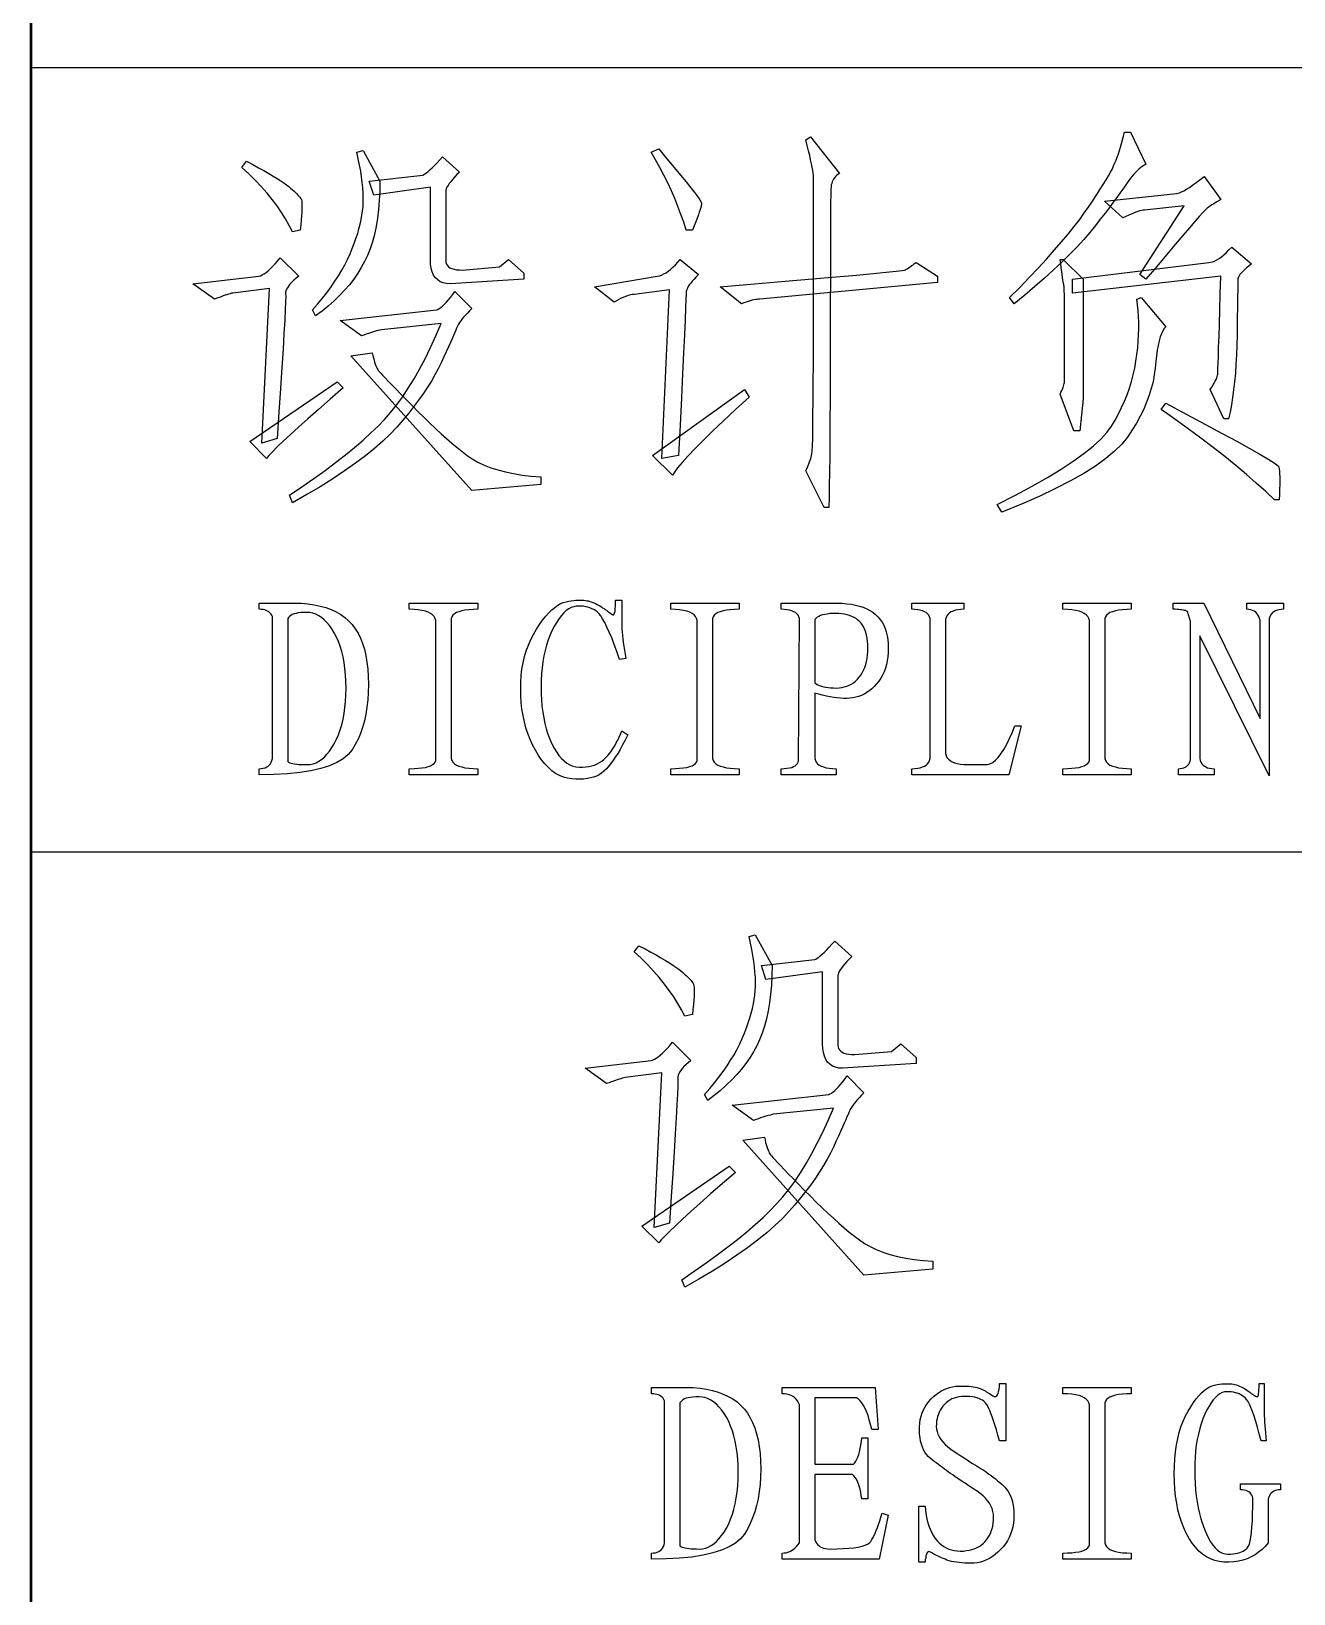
# Model space of a CAD drawing. Extents: x 0 to 420, y 0 to 297.
# Drawn here: x 235 to 244.66, y 11.33 to 23.28 of the extents above; entities that cross this region are included whole.
import ezdxf

# ---------------------------------------------------------------- set-up
doc = ezdxf.new("R2010")
doc.units = 0

msp = doc.modelspace()

# ---------------------------------------------------------------- linework, layer by layer
at = {"color": 7, "lineweight": 50}
msp.add_line((235, 5), (235, 47), dxfattribs=at)
at = {"color": 7, "lineweight": 25}
for p, q in [((303, 23), (235, 23)), ((303, 17), (235, 17))]:
    msp.add_line(p, q, dxfattribs=at)
for points in [[(241.183, 22.19), (241.171, 22.183), (241.161, 22.175), (241.152, 22.167), (241.144, 22.158), (241.137, 22.148), (241.131, 22.138), (241.126, 22.127), (241.123, 22.115), (241.12, 22.103), (241.118, 22.091), (241.117, 22.068), (241.116, 22.027), (241.115, 21.966), (241.114, 21.886), (241.114, 21.788), (241.113, 21.67), (241.113, 21.533), (241.113, 21.376), (241.112, 21.201), (241.112, 21.007), (241.112, 20.81), (241.112, 20.626), (241.111, 20.455), (241.11, 20.298), (241.109, 20.154), (241.108, 20.024), (241.107, 19.907), (241.105, 19.803), (241.103, 19.713), (241.101, 19.636), (241.065, 19.636), (240.925, 19.917), (240.932, 19.931), (240.938, 19.945), (240.944, 19.958), (240.949, 19.971), (240.954, 19.984), (240.959, 19.997), (240.963, 20.01), (240.966, 20.022), (240.969, 20.034), (240.972, 20.046), (240.974, 20.067), (240.976, 20.107), (240.978, 20.165), (240.979, 20.243), (240.98, 20.339), (240.982, 20.454), (240.982, 20.587), (240.983, 20.74), (240.983, 20.911), (240.983, 21.101), (240.983, 21.29), (240.983, 21.462), (240.983, 21.614), (240.983, 21.748), (240.983, 21.864), (240.983, 21.96), (240.983, 22.039), (240.983, 22.098), (240.983, 22.139), (240.983, 22.161), (240.983, 22.176), (240.981, 22.193), (240.978, 22.214), (240.974, 22.238), (240.969, 22.265), (240.962, 22.295), (240.955, 22.329), (240.946, 22.365), (240.936, 22.405), (240.925, 22.448), (240.96, 22.472)], [(242.519, 21.194), (242.483, 21.241), (242.561, 21.319), (242.634, 21.395), (242.702, 21.467), (242.767, 21.536), (242.826, 21.603), (242.881, 21.667), (242.932, 21.727), (242.978, 21.785), (243.02, 21.84), (243.058, 21.892), (243.092, 21.94), (243.123, 21.986), (243.152, 22.03), (243.178, 22.07), (243.201, 22.107), (243.222, 22.141), (243.241, 22.172), (243.256, 22.201), (243.27, 22.226), (243.28, 22.249), (243.29, 22.271), (243.299, 22.293), (243.307, 22.316), (243.316, 22.341), (243.324, 22.366), (243.332, 22.392), (243.34, 22.42), (243.348, 22.448), (243.355, 22.477), (243.362, 22.507), (243.409, 22.507), (243.526, 22.261), (243.512, 22.253), (243.499, 22.244), (243.485, 22.235), (243.472, 22.224), (243.459, 22.212), (243.446, 22.199), (243.434, 22.186), (243.421, 22.171), (243.409, 22.155), (243.397, 22.138), (243.384, 22.118), (243.368, 22.096), (243.35, 22.07), (243.328, 22.04), (243.304, 22.007), (243.277, 21.971), (243.247, 21.931), (243.214, 21.888), (243.178, 21.842), (243.14, 21.792), (243.098, 21.74), (243.051, 21.686), (243, 21.63), (242.945, 21.573), (242.885, 21.514), (242.82, 21.453), (242.752, 21.391), (242.678, 21.327), (242.601, 21.261)], [(237.55, 21.517), (237.525, 21.471), (237.497, 21.427), (237.467, 21.383), (237.434, 21.34), (237.397, 21.298), (237.359, 21.257), (237.317, 21.217), (237.272, 21.177), (237.225, 21.138), (237.175, 21.101), (237.151, 21.147), (237.19, 21.192), (237.227, 21.236), (237.261, 21.279), (237.293, 21.323), (237.323, 21.366), (237.35, 21.408), (237.376, 21.45), (237.399, 21.492), (237.42, 21.534), (237.439, 21.575), (237.455, 21.616), (237.471, 21.655), (237.484, 21.694), (237.497, 21.732), (237.507, 21.768), (237.517, 21.804), (237.524, 21.839), (237.53, 21.873), (237.535, 21.906), (237.538, 21.938), (237.54, 21.971), (237.54, 22.006), (237.539, 22.042), (237.536, 22.081), (237.532, 22.122), (237.527, 22.164), (237.52, 22.209), (237.512, 22.255), (237.502, 22.304), (237.491, 22.354), (237.538, 22.366), (237.667, 22.132), (237.666, 22.056), (237.662, 21.983), (237.656, 21.914), (237.648, 21.848), (237.638, 21.785), (237.625, 21.725), (237.61, 21.668), (237.592, 21.614), (237.572, 21.564)], [(239.8, 22.378), (239.862, 22.304), (239.918, 22.237), (239.967, 22.178), (240.01, 22.126), (240.046, 22.08), (240.075, 22.042), (240.098, 22.012), (240.115, 21.988), (240.125, 21.971), (240.128, 21.962), (240.127, 21.955), (240.125, 21.944), (240.122, 21.931), (240.117, 21.915), (240.11, 21.896), (240.103, 21.874), (240.094, 21.849), (240.083, 21.821), (240.071, 21.79), (240.058, 21.757), (240.011, 21.757), (239.991, 21.818), (239.97, 21.878), (239.947, 21.939), (239.923, 21.999), (239.897, 22.059), (239.869, 22.118), (239.839, 22.178), (239.808, 22.237), (239.776, 22.296), (239.741, 22.354)], [(236.97, 22.091), (236.984, 22.078), (236.998, 22.066), (237.01, 22.055), (237.021, 22.045), (237.031, 22.035), (237.04, 22.026), (237.048, 22.018), (237.054, 22.01), (237.059, 22.003), (237.064, 21.997), (237.067, 21.989), (237.069, 21.978), (237.07, 21.963), (237.071, 21.944), (237.071, 21.922), (237.07, 21.896), (237.068, 21.867), (237.065, 21.834), (237.062, 21.797), (237.058, 21.757), (236.999, 21.745), (236.974, 21.794), (236.946, 21.843), (236.915, 21.893), (236.881, 21.942), (236.844, 21.991), (236.804, 22.04), (236.76, 22.09), (236.714, 22.139), (236.665, 22.188), (236.612, 22.237), (236.647, 22.284), (236.695, 22.259), (236.739, 22.235), (236.78, 22.213), (236.817, 22.191), (236.851, 22.171), (236.882, 22.153), (236.909, 22.135), (236.932, 22.119), (236.953, 22.104)], [(238.769, 21.429), (238.769, 21.382), (238.206, 21.347), (238.177, 21.348), (238.151, 21.354), (238.128, 21.363), (238.109, 21.377), (238.092, 21.393), (238.078, 21.414), (238.067, 21.438), (238.06, 21.467), (238.055, 21.498), (238.054, 21.534), (238.054, 22.085), (237.62, 22.026), (237.585, 22.132), (237.995, 22.179), (238.003, 22.182), (238.012, 22.188), (238.024, 22.196), (238.036, 22.207), (238.051, 22.22), (238.067, 22.235), (238.085, 22.252), (238.104, 22.272), (238.125, 22.295), (238.147, 22.319), (238.276, 22.202), (238.256, 22.182), (238.238, 22.162), (238.223, 22.145), (238.209, 22.128), (238.197, 22.113), (238.188, 22.099), (238.18, 22.086), (238.175, 22.075), (238.172, 22.064), (238.171, 22.056), (238.171, 22.043), (238.171, 22.021), (238.171, 21.99), (238.171, 21.951), (238.171, 21.902), (238.171, 21.844), (238.171, 21.777), (238.171, 21.701), (238.171, 21.616), (238.171, 21.522), (238.172, 21.509), (238.176, 21.497), (238.183, 21.487), (238.192, 21.477), (238.203, 21.47), (238.217, 21.463), (238.234, 21.458), (238.253, 21.455), (238.275, 21.453), (238.3, 21.452), (238.581, 21.476), (238.651, 21.534)], [(243.526, 21.382), (243.48, 21.417), (243.819, 21.944), (243.515, 21.909), (243.505, 21.909), (243.493, 21.907), (243.48, 21.904), (243.466, 21.9), (243.45, 21.894), (243.433, 21.888), (243.415, 21.88), (243.395, 21.872), (243.373, 21.862), (243.351, 21.851), (243.21, 21.979), (243.761, 22.038), (243.771, 22.039), (243.784, 22.043), (243.799, 22.05), (243.817, 22.059), (243.837, 22.07), (243.859, 22.084), (243.884, 22.101), (243.911, 22.121), (243.94, 22.142), (243.972, 22.167), (244.101, 21.991), (244.085, 21.982), (244.07, 21.973), (244.056, 21.965), (244.043, 21.957), (244.032, 21.95), (244.021, 21.943), (244.012, 21.937), (244.003, 21.931), (243.996, 21.926), (243.989, 21.921), (243.979, 21.911), (243.961, 21.892), (243.935, 21.862), (243.901, 21.823), (243.859, 21.774), (243.809, 21.716), (243.75, 21.647), (243.684, 21.568), (243.609, 21.48)], [(236.237, 21.347), (236.741, 21.405), (236.753, 21.409), (236.767, 21.415), (236.781, 21.423), (236.796, 21.433), (236.812, 21.446), (236.828, 21.461), (236.846, 21.479), (236.865, 21.499), (236.885, 21.521), (236.905, 21.546), (237.046, 21.405), (237.026, 21.389), (237.008, 21.374), (236.993, 21.359), (236.979, 21.344), (236.968, 21.33), (236.959, 21.317), (236.953, 21.305), (236.948, 21.293), (236.946, 21.281), (236.946, 21.27), (236.947, 21.25), (236.946, 21.209), (236.943, 21.149), (236.939, 21.068), (236.933, 20.967), (236.926, 20.846), (236.917, 20.706), (236.907, 20.545), (236.895, 20.364), (236.882, 20.163), (236.765, 20.128), (236.823, 21.311), (236.542, 21.276), (236.532, 21.274), (236.521, 21.271), (236.51, 21.267), (236.497, 21.263), (236.483, 21.259), (236.469, 21.254), (236.453, 21.248), (236.437, 21.243), (236.42, 21.236), (236.401, 21.229)], [(239.823, 20.011), (239.882, 21.3), (239.612, 21.265), (239.6, 21.264), (239.587, 21.262), (239.574, 21.259), (239.56, 21.255), (239.545, 21.25), (239.529, 21.243), (239.513, 21.236), (239.496, 21.227), (239.478, 21.217), (239.46, 21.206), (239.308, 21.323), (239.788, 21.405), (239.805, 21.409), (239.821, 21.414), (239.838, 21.422), (239.856, 21.431), (239.873, 21.443), (239.891, 21.457), (239.909, 21.473), (239.927, 21.491), (239.945, 21.512), (239.964, 21.534), (240.105, 21.417), (240.087, 21.399), (240.071, 21.382), (240.057, 21.366), (240.045, 21.351), (240.034, 21.338), (240.026, 21.326), (240.019, 21.314), (240.015, 21.304), (240.012, 21.296), (240.011, 21.288), (240.01, 21.269), (240.008, 21.227), (240.005, 21.16), (240.001, 21.071), (239.996, 20.957), (239.99, 20.82), (239.982, 20.659), (239.973, 20.474), (239.963, 20.266), (239.952, 20.034)], [(242.976, 20.222), (242.87, 20.503), (242.877, 20.517), (242.883, 20.53), (242.888, 20.542), (242.893, 20.553), (242.897, 20.564), (242.9, 20.575), (242.902, 20.584), (242.904, 20.593), (242.905, 20.601), (242.905, 20.608), (242.905, 20.618), (242.905, 20.634), (242.905, 20.656), (242.905, 20.684), (242.905, 20.718), (242.905, 20.758), (242.905, 20.804), (242.905, 20.856), (242.905, 20.914), (242.905, 20.977), (242.905, 21.041), (242.905, 21.099), (242.905, 21.15), (242.904, 21.195), (242.904, 21.234), (242.903, 21.266), (242.902, 21.293), (242.902, 21.313), (242.901, 21.327), (242.899, 21.335), (242.898, 21.341), (242.896, 21.35), (242.894, 21.363), (242.892, 21.378), (242.889, 21.396), (242.886, 21.418), (242.883, 21.442), (242.879, 21.47), (242.875, 21.5), (242.87, 21.534), (242.894, 21.534), (243.046, 21.382), (243.046, 20.468), (243.022, 20.222)], [(244.019, 20.538), (244.03, 20.556), (244.04, 20.573), (244.048, 20.588), (244.056, 20.603), (244.063, 20.616), (244.068, 20.627), (244.072, 20.638), (244.075, 20.647), (244.077, 20.655), (244.077, 20.661), (244.077, 20.674), (244.078, 20.7), (244.079, 20.74), (244.081, 20.794), (244.083, 20.862), (244.086, 20.943), (244.089, 21.038), (244.092, 21.147), (244.096, 21.269), (244.101, 21.405), (242.964, 21.276), (242.964, 21.382), (244.007, 21.511), (244.021, 21.512), (244.036, 21.515), (244.052, 21.521), (244.069, 21.529), (244.086, 21.54), (244.104, 21.553), (244.123, 21.568), (244.142, 21.586), (244.162, 21.606), (244.183, 21.628), (244.335, 21.499), (244.315, 21.483), (244.297, 21.468), (244.281, 21.454), (244.267, 21.441), (244.256, 21.429), (244.246, 21.417), (244.239, 21.407), (244.234, 21.398), (244.231, 21.389), (244.23, 21.382), (244.229, 21.371), (244.229, 21.353), (244.229, 21.328), (244.229, 21.296), (244.228, 21.257), (244.227, 21.211), (244.227, 21.157), (244.226, 21.097), (244.225, 21.029), (244.224, 20.954), (244.222, 20.877), (244.219, 20.803), (244.215, 20.732), (244.211, 20.663), (244.205, 20.598), (244.198, 20.536), (244.19, 20.476), (244.181, 20.42), (244.17, 20.366), (244.159, 20.315), (244.124, 20.315)], [(241.933, 21.358), (240.573, 21.229), (240.563, 21.229), (240.553, 21.228), (240.541, 21.226), (240.528, 21.224), (240.515, 21.221), (240.5, 21.217), (240.485, 21.212), (240.468, 21.207), (240.451, 21.201), (240.433, 21.194), (240.269, 21.323), (240.532, 21.346), (240.768, 21.366), (240.976, 21.384), (241.158, 21.4), (241.313, 21.414), (241.441, 21.426), (241.541, 21.436), (241.615, 21.443), (241.661, 21.449), (241.681, 21.452), (241.687, 21.455), (241.694, 21.458), (241.701, 21.462), (241.709, 21.467), (241.717, 21.473), (241.726, 21.479), (241.736, 21.486), (241.746, 21.493), (241.757, 21.502), (241.769, 21.511), (241.933, 21.405)], [(238.136, 21.042), (237.679, 20.995), (237.667, 20.992), (237.654, 20.989), (237.64, 20.986), (237.626, 20.982), (237.611, 20.977), (237.596, 20.973), (237.579, 20.967), (237.562, 20.961), (237.545, 20.955), (237.526, 20.948), (237.362, 21.065), (238.101, 21.147), (238.11, 21.151), (238.121, 21.157), (238.133, 21.165), (238.146, 21.176), (238.159, 21.188), (238.174, 21.204), (238.189, 21.221), (238.206, 21.241), (238.223, 21.263), (238.241, 21.288), (238.37, 21.159), (238.352, 21.141), (238.336, 21.123), (238.321, 21.107), (238.307, 21.092), (238.295, 21.077), (238.285, 21.063), (238.276, 21.051), (238.269, 21.039), (238.263, 21.028), (238.259, 21.018), (238.254, 21.007), (238.248, 20.992), (238.24, 20.974), (238.231, 20.952), (238.219, 20.926), (238.206, 20.897), (238.191, 20.864), (238.174, 20.827), (238.156, 20.787), (238.136, 20.743), (238.113, 20.697), (238.088, 20.65), (238.061, 20.603), (238.031, 20.555), (237.998, 20.506), (237.963, 20.456), (237.925, 20.406), (237.885, 20.355), (237.842, 20.303), (237.796, 20.251), (237.746, 20.198), (237.689, 20.143), (237.626, 20.088), (237.556, 20.032), (237.48, 19.974), (237.397, 19.916), (237.307, 19.856), (237.211, 19.795), (237.108, 19.734), (236.999, 19.671), (236.976, 19.729), (237.071, 19.794), (237.162, 19.858), (237.248, 19.919), (237.328, 19.98), (237.403, 20.038), (237.473, 20.096), (237.538, 20.151), (237.598, 20.206), (237.653, 20.258), (237.702, 20.309), (237.749, 20.362), (237.795, 20.419), (237.84, 20.481), (237.884, 20.548), (237.928, 20.619), (237.971, 20.694), (238.013, 20.774), (238.055, 20.859), (238.096, 20.948)], [(243.386, 20.175), (243.342, 20.12), (243.287, 20.066), (243.221, 20.01), (243.142, 19.953), (243.052, 19.896), (242.95, 19.839), (242.836, 19.78), (242.711, 19.721), (242.574, 19.661), (242.425, 19.601), (242.39, 19.659), (242.529, 19.73), (242.657, 19.799), (242.773, 19.865), (242.878, 19.929), (242.971, 19.99), (243.053, 20.049), (243.123, 20.105), (243.181, 20.158), (243.228, 20.209), (243.263, 20.257), (243.291, 20.304), (243.317, 20.352), (243.341, 20.4), (243.363, 20.449), (243.383, 20.498), (243.401, 20.549), (243.416, 20.599), (243.43, 20.651), (243.441, 20.702), (243.45, 20.755), (243.458, 20.807), (243.464, 20.858), (243.468, 20.908), (243.471, 20.957), (243.472, 21.005), (243.472, 21.052), (243.47, 21.098), (243.467, 21.143), (243.462, 21.187), (243.456, 21.229), (243.491, 21.241), (243.679, 21.018), (243.667, 21.005), (243.657, 20.987), (243.647, 20.965), (243.637, 20.94), (243.629, 20.91), (243.621, 20.876), (243.614, 20.839), (243.607, 20.797), (243.602, 20.752), (243.597, 20.702), (243.59, 20.65), (243.581, 20.598), (243.568, 20.546), (243.552, 20.494), (243.532, 20.441), (243.51, 20.388), (243.484, 20.335), (243.454, 20.282), (243.422, 20.229)], [(238.335, 20.034), (238.374, 20.007), (238.417, 19.983), (238.464, 19.96), (238.515, 19.94), (238.569, 19.923), (238.627, 19.908), (238.689, 19.895), (238.755, 19.884), (238.824, 19.876), (238.897, 19.87), (238.897, 19.811), (238.37, 19.765), (237.444, 20.796), (237.608, 20.819), (237.613, 20.799), (237.618, 20.78), (237.622, 20.763), (237.627, 20.747), (237.632, 20.733), (237.637, 20.72), (237.641, 20.709), (237.646, 20.699), (237.651, 20.691), (237.655, 20.684), (237.662, 20.677), (237.673, 20.664), (237.688, 20.648), (237.708, 20.627), (237.731, 20.602), (237.759, 20.573), (237.791, 20.54), (237.828, 20.503), (237.868, 20.461), (237.913, 20.415), (237.96, 20.368), (238.005, 20.323), (238.05, 20.28), (238.093, 20.239), (238.136, 20.2), (238.177, 20.163), (238.218, 20.127), (238.258, 20.094), (238.297, 20.063)], [(237.339, 20.597), (237.386, 20.55), (237.287, 20.464), (237.197, 20.386), (237.116, 20.314), (237.045, 20.25), (236.981, 20.192), (236.927, 20.142), (236.882, 20.099), (236.846, 20.062), (236.818, 20.033), (236.8, 20.011), (236.671, 20.14)], [(240.491, 20.479), (240.388, 20.385), (240.295, 20.298), (240.212, 20.219), (240.139, 20.148), (240.075, 20.084), (240.022, 20.028), (239.978, 19.98), (239.944, 19.939), (239.92, 19.907), (239.905, 19.882), (239.753, 20.034), (240.456, 20.538)], [(243.644, 20.386), (243.679, 20.433), (243.839, 20.348), (243.983, 20.271), (244.111, 20.202), (244.222, 20.142), (244.316, 20.09), (244.394, 20.046), (244.455, 20.01), (244.5, 19.983), (244.528, 19.963), (244.54, 19.952), (244.543, 19.943), (244.546, 19.931), (244.548, 19.914), (244.549, 19.894), (244.55, 19.87), (244.551, 19.842), (244.55, 19.811), (244.549, 19.776), (244.548, 19.737), (244.546, 19.694), (244.511, 19.694), (244.443, 19.758), (244.371, 19.823), (244.295, 19.889), (244.215, 19.957), (244.13, 20.025), (244.041, 20.095), (243.948, 20.166), (243.851, 20.238), (243.749, 20.311)], [(236.744, 17.638), (236.76, 17.639), (236.775, 17.641), (236.789, 17.645), (236.801, 17.651), (236.812, 17.658), (236.821, 17.666), (236.829, 17.676), (236.836, 17.688), (236.841, 17.701), (236.845, 17.716), (236.845, 18.802), (236.84, 18.813), (236.834, 18.822), (236.826, 18.83), (236.818, 18.837), (236.808, 18.843), (236.797, 18.848), (236.786, 18.852), (236.773, 18.855), (236.759, 18.856), (236.744, 18.857), (236.744, 18.904), (237.064, 18.904), (237.116, 18.899), (237.165, 18.892), (237.211, 18.882), (237.254, 18.87), (237.294, 18.855), (237.332, 18.837), (237.367, 18.817), (237.399, 18.794), (237.428, 18.768), (237.455, 18.74), (237.478, 18.708), (237.5, 18.674), (237.518, 18.636), (237.535, 18.595), (237.548, 18.551), (237.56, 18.504), (237.568, 18.453), (237.575, 18.4), (237.578, 18.343), (237.58, 18.283), (237.578, 18.222), (237.575, 18.164), (237.568, 18.108), (237.56, 18.054), (237.548, 18.003), (237.535, 17.954), (237.518, 17.908), (237.5, 17.864), (237.478, 17.822), (237.455, 17.783), (237.425, 17.746), (237.386, 17.714), (237.338, 17.685), (237.281, 17.66), (237.214, 17.639), (237.139, 17.622), (237.054, 17.608), (236.96, 17.599), (236.856, 17.593), (236.744, 17.591)], [(238.212, 18.787), (238.212, 17.716), (238.217, 17.701), (238.225, 17.688), (238.237, 17.676), (238.252, 17.666), (238.271, 17.658), (238.293, 17.651), (238.318, 17.645), (238.347, 17.641), (238.38, 17.639), (238.415, 17.638), (238.415, 17.591), (237.892, 17.591), (237.892, 17.638), (237.928, 17.639), (237.96, 17.641), (237.989, 17.644), (238.015, 17.648), (238.037, 17.654), (238.055, 17.661), (238.07, 17.669), (238.082, 17.678), (238.09, 17.689), (238.095, 17.701), (238.095, 18.771), (238.09, 18.787), (238.082, 18.802), (238.07, 18.815), (238.055, 18.826), (238.037, 18.835), (238.015, 18.843), (237.989, 18.849), (237.96, 18.853), (237.928, 18.856), (237.892, 18.857), (237.892, 18.904), (238.415, 18.904), (238.415, 18.857), (238.38, 18.856), (238.347, 18.854), (238.318, 18.85), (238.293, 18.846), (238.271, 18.839), (238.252, 18.832), (238.237, 18.822), (238.225, 18.812), (238.217, 18.8)], [(238.744, 18.247), (238.745, 18.3), (238.748, 18.351), (238.754, 18.4), (238.763, 18.448), (238.774, 18.495), (238.787, 18.539), (238.803, 18.583), (238.821, 18.625), (238.842, 18.665), (238.865, 18.704), (238.889, 18.741), (238.912, 18.774), (238.936, 18.804), (238.959, 18.83), (238.982, 18.853), (239.004, 18.872), (239.027, 18.888), (239.048, 18.901), (239.07, 18.91), (239.091, 18.915), (239.112, 18.919), (239.131, 18.922), (239.15, 18.924), (239.167, 18.926), (239.184, 18.927), (239.2, 18.928), (239.214, 18.927), (239.227, 18.927), (239.24, 18.925), (239.251, 18.923), (239.262, 18.921), (239.273, 18.918), (239.284, 18.914), (239.295, 18.91), (239.306, 18.906), (239.317, 18.901), (239.328, 18.895), (239.339, 18.889), (239.35, 18.883), (239.361, 18.876), (239.371, 18.869), (239.382, 18.863), (239.391, 18.856), (239.4, 18.85), (239.409, 18.844), (239.417, 18.838), (239.424, 18.833), (239.431, 18.828), (239.437, 18.823), (239.443, 18.818), (239.448, 18.815), (239.453, 18.815), (239.457, 18.818), (239.46, 18.824), (239.463, 18.833), (239.466, 18.846), (239.468, 18.862), (239.469, 18.88), (239.47, 18.902), (239.47, 18.927), (239.517, 18.927), (239.517, 18.911), (239.517, 18.895), (239.517, 18.878), (239.517, 18.861), (239.517, 18.843), (239.517, 18.825), (239.517, 18.806), (239.517, 18.787), (239.517, 18.768), (239.517, 18.747), (239.517, 18.727), (239.518, 18.704), (239.52, 18.681), (239.522, 18.656), (239.525, 18.63), (239.528, 18.603), (239.532, 18.575), (239.537, 18.545), (239.542, 18.514), (239.548, 18.482), (239.501, 18.474), (239.48, 18.534), (239.46, 18.589), (239.44, 18.638), (239.421, 18.682), (239.404, 18.721), (239.387, 18.755), (239.371, 18.783), (239.356, 18.807), (239.342, 18.825), (239.33, 18.837), (239.317, 18.847), (239.303, 18.855), (239.289, 18.862), (239.274, 18.869), (239.258, 18.873), (239.242, 18.877), (239.225, 18.88), (239.207, 18.881), (239.189, 18.881), (239.169, 18.88), (239.15, 18.877), (239.131, 18.87), (239.112, 18.86), (239.093, 18.847), (239.075, 18.83), (239.056, 18.81), (239.038, 18.787), (239.021, 18.76), (239.003, 18.73), (238.986, 18.697), (238.969, 18.661), (238.955, 18.623), (238.942, 18.584), (238.931, 18.543), (238.921, 18.5), (238.914, 18.456), (238.908, 18.41), (238.903, 18.363), (238.901, 18.314), (238.9, 18.263), (238.901, 18.212), (238.903, 18.163), (238.907, 18.116), (238.913, 18.07), (238.92, 18.026), (238.929, 17.983), (238.94, 17.942), (238.952, 17.903), (238.966, 17.865), (238.982, 17.829), (238.999, 17.796), (239.017, 17.766), (239.035, 17.739), (239.055, 17.716), (239.076, 17.697), (239.097, 17.68), (239.12, 17.668), (239.143, 17.658), (239.167, 17.652), (239.193, 17.65), (239.218, 17.65), (239.242, 17.652), (239.265, 17.655), (239.287, 17.66), (239.308, 17.666), (239.328, 17.675), (239.346, 17.685), (239.364, 17.696), (239.381, 17.709), (239.396, 17.724), (239.41, 17.74), (239.425, 17.757), (239.438, 17.775), (239.451, 17.794), (239.463, 17.814), (239.475, 17.835), (239.486, 17.856), (239.497, 17.879), (239.507, 17.903), (239.517, 17.927), (239.564, 17.896), (239.544, 17.857), (239.524, 17.82), (239.505, 17.786), (239.486, 17.754), (239.467, 17.725), (239.449, 17.699), (239.431, 17.675), (239.414, 17.653), (239.397, 17.635), (239.38, 17.619), (239.363, 17.605), (239.344, 17.592), (239.324, 17.582), (239.302, 17.574), (239.278, 17.567), (239.252, 17.562), (239.225, 17.559), (239.197, 17.557), (239.166, 17.558), (239.134, 17.56), (239.102, 17.565), (239.071, 17.574), (239.04, 17.586), (239.011, 17.602), (238.983, 17.622), (238.956, 17.646), (238.929, 17.674), (238.904, 17.705), (238.88, 17.74), (238.857, 17.779), (238.835, 17.82), (238.816, 17.862), (238.799, 17.906), (238.784, 17.951), (238.772, 17.997), (238.762, 18.045), (238.754, 18.094), (238.748, 18.144), (238.745, 18.195)], [(240.212, 18.787), (240.212, 17.716), (240.217, 17.701), (240.225, 17.688), (240.237, 17.676), (240.252, 17.666), (240.271, 17.658), (240.293, 17.651), (240.318, 17.645), (240.347, 17.641), (240.38, 17.639), (240.415, 17.638), (240.415, 17.591), (239.892, 17.591), (239.892, 17.638), (239.928, 17.639), (239.96, 17.641), (239.989, 17.644), (240.015, 17.648), (240.037, 17.654), (240.055, 17.661), (240.07, 17.669), (240.082, 17.678), (240.09, 17.689), (240.095, 17.701), (240.095, 18.771), (240.09, 18.787), (240.082, 18.802), (240.07, 18.815), (240.055, 18.826), (240.037, 18.835), (240.015, 18.843), (239.989, 18.849), (239.96, 18.853), (239.928, 18.856), (239.892, 18.857), (239.892, 18.904), (240.415, 18.904), (240.415, 18.857), (240.38, 18.856), (240.347, 18.854), (240.318, 18.85), (240.293, 18.846), (240.271, 18.839), (240.252, 18.832), (240.237, 18.822), (240.225, 18.812), (240.217, 18.8)], [(240.876, 18.787), (240.872, 18.8), (240.866, 18.812), (240.857, 18.822), (240.846, 18.832), (240.833, 18.839), (240.818, 18.846), (240.801, 18.85), (240.781, 18.854), (240.76, 18.856), (240.736, 18.857), (240.736, 18.904), (241.165, 18.904), (241.204, 18.903), (241.24, 18.9), (241.274, 18.896), (241.306, 18.89), (241.336, 18.882), (241.365, 18.873), (241.391, 18.862), (241.415, 18.849), (241.438, 18.834), (241.458, 18.818), (241.477, 18.8), (241.494, 18.78), (241.508, 18.758), (241.521, 18.735), (241.532, 18.71), (241.54, 18.684), (241.547, 18.655), (241.552, 18.625), (241.555, 18.593), (241.556, 18.56), (241.555, 18.526), (241.552, 18.494), (241.548, 18.463), (241.542, 18.434), (241.534, 18.406), (241.524, 18.379), (241.512, 18.354), (241.499, 18.33), (241.483, 18.308), (241.466, 18.287), (241.448, 18.267), (241.429, 18.25), (241.41, 18.234), (241.391, 18.22), (241.371, 18.208), (241.35, 18.198), (241.329, 18.19), (241.307, 18.184), (241.286, 18.18), (241.263, 18.177), (241.24, 18.176), (241.216, 18.176), (241.191, 18.177), (241.166, 18.18), (241.139, 18.183), (241.112, 18.187), (241.083, 18.193), (241.054, 18.2), (241.024, 18.207), (240.994, 18.216), (240.994, 17.716), (240.998, 17.701), (241.005, 17.688), (241.015, 17.676), (241.027, 17.666), (241.042, 17.658), (241.06, 17.651), (241.081, 17.645), (241.104, 17.641), (241.129, 17.639), (241.158, 17.638), (241.158, 17.591), (240.736, 17.591), (240.736, 17.638), (240.76, 17.639), (240.781, 17.641), (240.8, 17.644), (240.817, 17.648), (240.831, 17.654), (240.844, 17.661), (240.853, 17.669), (240.861, 17.678), (240.866, 17.689), (240.869, 17.701)], [(241.994, 18.779), (241.994, 17.755), (241.998, 17.739), (242.005, 17.724), (242.016, 17.711), (242.029, 17.7), (242.044, 17.691), (242.063, 17.683), (242.084, 17.677), (242.109, 17.673), (242.136, 17.67), (242.165, 17.669), (242.314, 17.669), (242.334, 17.675), (242.355, 17.686), (242.376, 17.703), (242.396, 17.724), (242.417, 17.751), (242.439, 17.784), (242.46, 17.821), (242.481, 17.864), (242.503, 17.913), (242.525, 17.966), (242.572, 17.966), (242.478, 17.591), (241.736, 17.591), (241.736, 17.638), (241.76, 17.639), (241.781, 17.641), (241.801, 17.645), (241.818, 17.651), (241.833, 17.658), (241.846, 17.666), (241.857, 17.676), (241.866, 17.688), (241.872, 17.701), (241.876, 17.716), (241.876, 18.787), (241.872, 18.8), (241.866, 18.812), (241.857, 18.822), (241.846, 18.832), (241.833, 18.839), (241.818, 18.846), (241.801, 18.85), (241.781, 18.854), (241.76, 18.856), (241.736, 18.857), (241.736, 18.904), (242.134, 18.904), (242.134, 18.857), (242.11, 18.856), (242.089, 18.854), (242.069, 18.85), (242.052, 18.844), (242.037, 18.837), (242.024, 18.829), (242.013, 18.819), (242.004, 18.807), (241.998, 18.794)], [(243.212, 18.787), (243.212, 17.716), (243.217, 17.701), (243.225, 17.688), (243.237, 17.676), (243.252, 17.666), (243.271, 17.658), (243.293, 17.651), (243.318, 17.645), (243.347, 17.641), (243.38, 17.639), (243.415, 17.638), (243.415, 17.591), (242.892, 17.591), (242.892, 17.638), (242.928, 17.639), (242.96, 17.641), (242.989, 17.644), (243.015, 17.648), (243.037, 17.654), (243.055, 17.661), (243.07, 17.669), (243.082, 17.678), (243.09, 17.689), (243.095, 17.701), (243.095, 18.771), (243.09, 18.787), (243.082, 18.802), (243.07, 18.815), (243.055, 18.826), (243.037, 18.835), (243.015, 18.843), (242.989, 18.849), (242.96, 18.853), (242.928, 18.856), (242.892, 18.857), (242.892, 18.904), (243.415, 18.904), (243.415, 18.857), (243.38, 18.856), (243.347, 18.854), (243.318, 18.85), (243.293, 18.846), (243.271, 18.839), (243.252, 18.832), (243.237, 18.822), (243.225, 18.812), (243.217, 18.8)], [(243.869, 18.763), (243.845, 18.841), (243.838, 18.844), (243.831, 18.847), (243.822, 18.849), (243.813, 18.851), (243.802, 18.853), (243.791, 18.854), (243.778, 18.855), (243.765, 18.856), (243.751, 18.857), (243.736, 18.857), (243.736, 18.904), (243.97, 18.904), (244.4, 18.021), (244.4, 18.771), (244.396, 18.787), (244.391, 18.802), (244.384, 18.815), (244.376, 18.826), (244.367, 18.835), (244.356, 18.843), (244.343, 18.849), (244.33, 18.853), (244.315, 18.856), (244.298, 18.857), (244.298, 18.904), (244.58, 18.904), (244.58, 18.857), (244.562, 18.856), (244.545, 18.854), (244.53, 18.85), (244.517, 18.846), (244.505, 18.839), (244.495, 18.832), (244.487, 18.822), (244.48, 18.812), (244.474, 18.8), (244.47, 18.787), (244.47, 17.583), (243.939, 18.654), (243.939, 17.716), (243.943, 17.701), (243.948, 17.688), (243.955, 17.676), (243.964, 17.666), (243.974, 17.658), (243.986, 17.651), (243.999, 17.645), (244.014, 17.641), (244.03, 17.639), (244.048, 17.638), (244.048, 17.591), (243.775, 17.591), (243.775, 17.638), (243.79, 17.639), (243.804, 17.641), (243.816, 17.644), (243.827, 17.649), (243.837, 17.656), (243.846, 17.663), (243.854, 17.673), (243.86, 17.683), (243.865, 17.695), (243.869, 17.708)], [(236.962, 17.693), (236.969, 17.688), (236.978, 17.684), (236.989, 17.681), (237.001, 17.678), (237.015, 17.675), (237.031, 17.673), (237.048, 17.671), (237.067, 17.67), (237.088, 17.67), (237.111, 17.669), (237.134, 17.671), (237.157, 17.676), (237.179, 17.684), (237.2, 17.695), (237.221, 17.709), (237.242, 17.727), (237.261, 17.748), (237.281, 17.772), (237.3, 17.799), (237.318, 17.829), (237.335, 17.863), (237.35, 17.898), (237.364, 17.935), (237.375, 17.974), (237.385, 18.016), (237.393, 18.06), (237.4, 18.105), (237.404, 18.153), (237.407, 18.203), (237.408, 18.255), (237.407, 18.307), (237.404, 18.357), (237.4, 18.405), (237.393, 18.45), (237.385, 18.494), (237.375, 18.535), (237.364, 18.574), (237.35, 18.61), (237.335, 18.645), (237.318, 18.677), (237.3, 18.707), (237.281, 18.733), (237.261, 18.757), (237.241, 18.777), (237.22, 18.794), (237.199, 18.808), (237.177, 18.819), (237.154, 18.827), (237.131, 18.832), (237.107, 18.833), (237.084, 18.833), (237.062, 18.832), (237.043, 18.829), (237.026, 18.826), (237.01, 18.822), (236.997, 18.817), (236.985, 18.81), (236.976, 18.803), (236.968, 18.795), (236.962, 18.787)], [(241.337, 18.763), (241.324, 18.775), (241.31, 18.786), (241.295, 18.795), (241.278, 18.803), (241.26, 18.81), (241.241, 18.816), (241.221, 18.82), (241.2, 18.823), (241.177, 18.825), (241.154, 18.826), (241.13, 18.825), (241.109, 18.824), (241.088, 18.821), (241.07, 18.818), (241.053, 18.814), (241.038, 18.809), (241.024, 18.803), (241.012, 18.796), (241.002, 18.788), (240.994, 18.779), (240.994, 18.294), (241.005, 18.287), (241.018, 18.28), (241.031, 18.274), (241.046, 18.269), (241.062, 18.265), (241.079, 18.262), (241.097, 18.259), (241.116, 18.257), (241.136, 18.256), (241.158, 18.255), (241.179, 18.256), (241.2, 18.259), (241.219, 18.263), (241.238, 18.268), (241.256, 18.276), (241.273, 18.285), (241.29, 18.295), (241.305, 18.308), (241.32, 18.322), (241.333, 18.337), (241.346, 18.354), (241.357, 18.372), (241.367, 18.392), (241.376, 18.412), (241.383, 18.434), (241.389, 18.457), (241.394, 18.481), (241.397, 18.506), (241.399, 18.532), (241.4, 18.56), (241.399, 18.587), (241.397, 18.613), (241.394, 18.637), (241.39, 18.66), (241.384, 18.681), (241.377, 18.701), (241.369, 18.719), (241.36, 18.735), (241.349, 18.75)], [(239.97, 16.091), (239.984, 16.078), (239.998, 16.066), (240.01, 16.055), (240.021, 16.045), (240.031, 16.035), (240.04, 16.026), (240.048, 16.018), (240.054, 16.01), (240.059, 16.003), (240.064, 15.997), (240.067, 15.989), (240.069, 15.978), (240.07, 15.963), (240.071, 15.944), (240.071, 15.922), (240.07, 15.896), (240.068, 15.867), (240.065, 15.834), (240.062, 15.797), (240.058, 15.757), (239.999, 15.745), (239.974, 15.794), (239.946, 15.843), (239.915, 15.893), (239.881, 15.942), (239.844, 15.991), (239.804, 16.04), (239.76, 16.09), (239.714, 16.139), (239.665, 16.188), (239.612, 16.237), (239.647, 16.284), (239.695, 16.259), (239.739, 16.235), (239.78, 16.213), (239.817, 16.191), (239.851, 16.171), (239.882, 16.153), (239.909, 16.135), (239.932, 16.119), (239.953, 16.104)], [(240.55, 15.517), (240.525, 15.471), (240.497, 15.427), (240.467, 15.383), (240.434, 15.34), (240.397, 15.298), (240.359, 15.257), (240.317, 15.217), (240.272, 15.177), (240.225, 15.138), (240.175, 15.101), (240.151, 15.147), (240.19, 15.192), (240.227, 15.236), (240.261, 15.279), (240.293, 15.323), (240.323, 15.366), (240.35, 15.408), (240.376, 15.45), (240.399, 15.492), (240.42, 15.534), (240.439, 15.575), (240.455, 15.616), (240.471, 15.655), (240.484, 15.694), (240.497, 15.732), (240.507, 15.768), (240.517, 15.804), (240.524, 15.839), (240.53, 15.873), (240.535, 15.906), (240.538, 15.938), (240.54, 15.971), (240.54, 16.006), (240.539, 16.042), (240.536, 16.081), (240.532, 16.122), (240.527, 16.164), (240.52, 16.209), (240.512, 16.255), (240.502, 16.304), (240.491, 16.354), (240.538, 16.366), (240.667, 16.132), (240.666, 16.056), (240.662, 15.983), (240.656, 15.914), (240.648, 15.848), (240.638, 15.785), (240.625, 15.725), (240.61, 15.668), (240.592, 15.614), (240.572, 15.564)], [(241.769, 15.429), (241.769, 15.382), (241.206, 15.347), (241.177, 15.348), (241.151, 15.354), (241.128, 15.363), (241.109, 15.377), (241.092, 15.393), (241.078, 15.414), (241.067, 15.438), (241.06, 15.467), (241.055, 15.498), (241.054, 15.534), (241.054, 16.085), (240.62, 16.026), (240.585, 16.132), (240.995, 16.179), (241.003, 16.182), (241.012, 16.188), (241.024, 16.196), (241.036, 16.207), (241.051, 16.22), (241.067, 16.235), (241.085, 16.252), (241.104, 16.272), (241.125, 16.295), (241.147, 16.319), (241.276, 16.202), (241.256, 16.182), (241.238, 16.162), (241.223, 16.145), (241.209, 16.128), (241.197, 16.113), (241.188, 16.099), (241.18, 16.086), (241.175, 16.075), (241.172, 16.064), (241.171, 16.056), (241.171, 16.043), (241.171, 16.021), (241.171, 15.99), (241.171, 15.951), (241.171, 15.902), (241.171, 15.844), (241.171, 15.777), (241.171, 15.701), (241.171, 15.616), (241.171, 15.522), (241.172, 15.509), (241.176, 15.497), (241.183, 15.487), (241.192, 15.477), (241.203, 15.47), (241.217, 15.463), (241.234, 15.458), (241.253, 15.455), (241.275, 15.453), (241.3, 15.452), (241.581, 15.476), (241.651, 15.534)], [(239.237, 15.347), (239.741, 15.405), (239.753, 15.409), (239.767, 15.415), (239.781, 15.423), (239.796, 15.433), (239.812, 15.446), (239.828, 15.461), (239.846, 15.479), (239.865, 15.499), (239.885, 15.521), (239.905, 15.546), (240.046, 15.405), (240.026, 15.389), (240.008, 15.374), (239.993, 15.359), (239.979, 15.344), (239.968, 15.33), (239.959, 15.317), (239.953, 15.305), (239.948, 15.293), (239.946, 15.281), (239.946, 15.27), (239.947, 15.25), (239.946, 15.209), (239.943, 15.149), (239.939, 15.068), (239.933, 14.967), (239.926, 14.846), (239.917, 14.706), (239.907, 14.545), (239.895, 14.364), (239.882, 14.163), (239.765, 14.128), (239.823, 15.311), (239.542, 15.276), (239.532, 15.274), (239.521, 15.271), (239.51, 15.267), (239.497, 15.263), (239.483, 15.259), (239.469, 15.254), (239.453, 15.248), (239.437, 15.243), (239.42, 15.236), (239.401, 15.229)], [(241.136, 15.042), (240.679, 14.995), (240.667, 14.992), (240.654, 14.989), (240.64, 14.986), (240.626, 14.982), (240.611, 14.977), (240.596, 14.973), (240.579, 14.967), (240.562, 14.961), (240.545, 14.955), (240.526, 14.948), (240.362, 15.065), (241.101, 15.147), (241.11, 15.151), (241.121, 15.157), (241.133, 15.165), (241.146, 15.176), (241.159, 15.188), (241.174, 15.204), (241.189, 15.221), (241.206, 15.241), (241.223, 15.263), (241.241, 15.288), (241.37, 15.159), (241.352, 15.141), (241.336, 15.123), (241.321, 15.107), (241.307, 15.092), (241.295, 15.077), (241.285, 15.063), (241.276, 15.051), (241.269, 15.039), (241.263, 15.028), (241.259, 15.018), (241.254, 15.007), (241.248, 14.992), (241.24, 14.974), (241.231, 14.952), (241.219, 14.926), (241.206, 14.897), (241.191, 14.864), (241.174, 14.827), (241.156, 14.787), (241.136, 14.743), (241.113, 14.697), (241.088, 14.65), (241.061, 14.603), (241.031, 14.555), (240.998, 14.506), (240.963, 14.456), (240.925, 14.406), (240.885, 14.355), (240.842, 14.303), (240.796, 14.251), (240.746, 14.198), (240.689, 14.143), (240.626, 14.088), (240.556, 14.032), (240.48, 13.974), (240.397, 13.916), (240.307, 13.856), (240.211, 13.795), (240.108, 13.734), (239.999, 13.671), (239.976, 13.729), (240.071, 13.794), (240.162, 13.858), (240.248, 13.919), (240.328, 13.98), (240.403, 14.038), (240.473, 14.096), (240.538, 14.151), (240.598, 14.206), (240.653, 14.258), (240.702, 14.309), (240.749, 14.362), (240.795, 14.419), (240.84, 14.481), (240.884, 14.548), (240.928, 14.619), (240.971, 14.694), (241.013, 14.774), (241.055, 14.859), (241.096, 14.948)], [(241.335, 14.034), (241.374, 14.007), (241.417, 13.983), (241.464, 13.96), (241.515, 13.94), (241.569, 13.923), (241.627, 13.908), (241.689, 13.895), (241.755, 13.884), (241.824, 13.876), (241.897, 13.87), (241.897, 13.811), (241.37, 13.765), (240.444, 14.796), (240.608, 14.819), (240.613, 14.799), (240.618, 14.78), (240.622, 14.763), (240.627, 14.747), (240.632, 14.733), (240.637, 14.72), (240.641, 14.709), (240.646, 14.699), (240.651, 14.691), (240.655, 14.684), (240.662, 14.677), (240.673, 14.664), (240.688, 14.648), (240.708, 14.627), (240.731, 14.602), (240.759, 14.573), (240.791, 14.54), (240.828, 14.503), (240.868, 14.461), (240.913, 14.415), (240.96, 14.368), (241.005, 14.323), (241.05, 14.28), (241.093, 14.239), (241.136, 14.2), (241.177, 14.163), (241.218, 14.127), (241.258, 14.094), (241.297, 14.063)], [(240.339, 14.597), (240.386, 14.55), (240.287, 14.464), (240.197, 14.386), (240.116, 14.314), (240.045, 14.25), (239.981, 14.192), (239.927, 14.142), (239.882, 14.099), (239.846, 14.062), (239.818, 14.033), (239.8, 14.011), (239.671, 14.14)], [(242.415, 11.665), (242.395, 11.645), (242.374, 11.627), (242.352, 11.612), (242.33, 11.598), (242.308, 11.586), (242.285, 11.577), (242.262, 11.569), (242.238, 11.564), (242.214, 11.561), (242.189, 11.56), (242.164, 11.56), (242.141, 11.561), (242.118, 11.563), (242.097, 11.565), (242.077, 11.568), (242.057, 11.571), (242.039, 11.575), (242.021, 11.58), (242.005, 11.585), (241.99, 11.591), (241.975, 11.597), (241.962, 11.603), (241.949, 11.609), (241.937, 11.615), (241.925, 11.62), (241.915, 11.626), (241.905, 11.631), (241.896, 11.636), (241.888, 11.641), (241.88, 11.646), (241.874, 11.649), (241.867, 11.65), (241.862, 11.649), (241.857, 11.645), (241.852, 11.638), (241.848, 11.629), (241.844, 11.617), (241.842, 11.603), (241.839, 11.587), (241.837, 11.568), (241.79, 11.568), (241.79, 11.997), (241.837, 11.997), (241.84, 11.968), (241.843, 11.94), (241.848, 11.913), (241.854, 11.887), (241.861, 11.862), (241.869, 11.838), (241.879, 11.815), (241.89, 11.792), (241.902, 11.771), (241.915, 11.751), (241.93, 11.733), (241.946, 11.716), (241.962, 11.702), (241.98, 11.689), (241.998, 11.678), (242.018, 11.669), (242.039, 11.662), (242.06, 11.658), (242.083, 11.655), (242.107, 11.654), (242.131, 11.654), (242.153, 11.657), (242.175, 11.66), (242.195, 11.665), (242.214, 11.671), (242.232, 11.679), (242.25, 11.688), (242.266, 11.699), (242.281, 11.711), (242.294, 11.724), (242.307, 11.739), (242.318, 11.754), (242.328, 11.77), (242.337, 11.788), (242.344, 11.806), (242.35, 11.825), (242.355, 11.845), (242.358, 11.867), (242.36, 11.889), (242.361, 11.912), (242.36, 11.935), (242.356, 11.957), (242.35, 11.979), (242.341, 12), (242.33, 12.02), (242.316, 12.039), (242.3, 12.058), (242.281, 12.077), (242.26, 12.094), (242.236, 12.111), (242.211, 12.127), (242.188, 12.142), (242.165, 12.157), (242.143, 12.172), (242.122, 12.186), (242.103, 12.199), (242.084, 12.212), (242.066, 12.224), (242.049, 12.236), (242.033, 12.247), (242.017, 12.258), (242.001, 12.27), (241.986, 12.281), (241.97, 12.292), (241.955, 12.304), (241.939, 12.316), (241.923, 12.328), (241.908, 12.34), (241.892, 12.352), (241.876, 12.365), (241.862, 12.378), (241.848, 12.393), (241.836, 12.41), (241.826, 12.428), (241.817, 12.449), (241.809, 12.471), (241.803, 12.494), (241.799, 12.52), (241.796, 12.547), (241.794, 12.576), (241.795, 12.605), (241.797, 12.633), (241.801, 12.66), (241.807, 12.686), (241.815, 12.71), (241.825, 12.734), (241.837, 12.757), (241.851, 12.778), (241.866, 12.798), (241.884, 12.818), (241.903, 12.836), (241.922, 12.852), (241.942, 12.866), (241.962, 12.878), (241.983, 12.889), (242.004, 12.898), (242.025, 12.905), (242.047, 12.91), (242.069, 12.914), (242.091, 12.915), (242.113, 12.916), (242.134, 12.916), (242.154, 12.915), (242.172, 12.914), (242.19, 12.912), (242.206, 12.91), (242.221, 12.907), (242.235, 12.904), (242.248, 12.9), (242.259, 12.896), (242.27, 12.891), (242.281, 12.886), (242.291, 12.881), (242.301, 12.876), (242.311, 12.87), (242.321, 12.865), (242.33, 12.859), (242.339, 12.853), (242.348, 12.847), (242.357, 12.841), (242.365, 12.837), (242.373, 12.835), (242.379, 12.837), (242.386, 12.841), (242.391, 12.849), (242.396, 12.86), (242.4, 12.874), (242.403, 12.891), (242.406, 12.912), (242.408, 12.935), (242.455, 12.935), (242.455, 12.497), (242.408, 12.497), (242.395, 12.541), (242.384, 12.581), (242.372, 12.618), (242.361, 12.651), (242.351, 12.681), (242.341, 12.707), (242.332, 12.73), (242.323, 12.75), (242.314, 12.766), (242.306, 12.779), (242.298, 12.789), (242.288, 12.799), (242.276, 12.807), (242.264, 12.814), (242.249, 12.821), (242.234, 12.826), (242.217, 12.83), (242.199, 12.834), (242.179, 12.836), (242.158, 12.837), (242.136, 12.837), (242.116, 12.836), (242.096, 12.833), (242.078, 12.829), (242.06, 12.824), (242.043, 12.817), (242.027, 12.808), (242.013, 12.799), (241.999, 12.787), (241.986, 12.775), (241.974, 12.761), (241.963, 12.747), (241.954, 12.732), (241.946, 12.716), (241.939, 12.7), (241.933, 12.682), (241.929, 12.665), (241.926, 12.646), (241.924, 12.627), (241.923, 12.607), (241.925, 12.587), (241.929, 12.567), (241.936, 12.547), (241.945, 12.527), (241.957, 12.508), (241.972, 12.489), (241.99, 12.47), (242.011, 12.452), (242.034, 12.433), (242.06, 12.415), (242.087, 12.398), (242.112, 12.381), (242.136, 12.366), (242.159, 12.351), (242.18, 12.337), (242.2, 12.324), (242.219, 12.313), (242.236, 12.302), (242.252, 12.292), (242.267, 12.283), (242.281, 12.274), (242.296, 12.264), (242.311, 12.254), (242.326, 12.243), (242.342, 12.231), (242.358, 12.218), (242.375, 12.205), (242.392, 12.191), (242.409, 12.177), (242.427, 12.162), (242.444, 12.145), (242.46, 12.127), (242.473, 12.108), (242.485, 12.087), (242.495, 12.064), (242.503, 12.04), (242.509, 12.014), (242.513, 11.987), (242.516, 11.958), (242.517, 11.927), (242.516, 11.896), (242.513, 11.867), (242.508, 11.838), (242.501, 11.81), (242.492, 11.784), (242.48, 11.758), (242.467, 11.733), (242.452, 11.71), (242.435, 11.687)], [(244.052, 12.923), (244.071, 12.927), (244.09, 12.93), (244.107, 12.932), (244.124, 12.933), (244.14, 12.934), (244.155, 12.934), (244.17, 12.933), (244.183, 12.932), (244.196, 12.93), (244.208, 12.927), (244.22, 12.924), (244.232, 12.92), (244.243, 12.915), (244.255, 12.91), (244.266, 12.905), (244.277, 12.899), (244.289, 12.892), (244.3, 12.885), (244.311, 12.877), (244.322, 12.869), (244.332, 12.86), (244.342, 12.854), (244.35, 12.848), (244.358, 12.843), (244.365, 12.839), (244.37, 12.837), (244.375, 12.835), (244.379, 12.835), (244.382, 12.835), (244.384, 12.837), (244.386, 12.84), (244.387, 12.845), (244.388, 12.851), (244.389, 12.859), (244.39, 12.868), (244.391, 12.878), (244.391, 12.89), (244.392, 12.904), (244.392, 12.918), (244.392, 12.935), (244.431, 12.935), (244.431, 12.918), (244.431, 12.9), (244.431, 12.882), (244.431, 12.864), (244.431, 12.846), (244.431, 12.828), (244.431, 12.809), (244.431, 12.79), (244.431, 12.771), (244.431, 12.751), (244.431, 12.731), (244.432, 12.71), (244.432, 12.687), (244.434, 12.664), (244.435, 12.639), (244.437, 12.613), (244.439, 12.586), (244.441, 12.558), (244.444, 12.528), (244.447, 12.497), (244.408, 12.497), (244.394, 12.551), (244.38, 12.601), (244.367, 12.645), (244.355, 12.685), (244.342, 12.72), (244.33, 12.751), (244.319, 12.776), (244.308, 12.797), (244.297, 12.814), (244.287, 12.826), (244.276, 12.834), (244.265, 12.842), (244.253, 12.849), (244.24, 12.856), (244.226, 12.861), (244.212, 12.865), (244.196, 12.868), (244.18, 12.871), (244.163, 12.872), (244.146, 12.872), (244.128, 12.871), (244.11, 12.866), (244.093, 12.857), (244.076, 12.845), (244.059, 12.829), (244.042, 12.811), (244.026, 12.788), (244.01, 12.762), (243.994, 12.733), (243.978, 12.701), (243.963, 12.665), (243.95, 12.628), (243.938, 12.59), (243.928, 12.549), (243.919, 12.507), (243.912, 12.463), (243.907, 12.418), (243.903, 12.371), (243.901, 12.322), (243.9, 12.271), (243.901, 12.22), (243.903, 12.17), (243.907, 12.122), (243.912, 12.075), (243.918, 12.03), (243.927, 11.985), (243.936, 11.942), (243.947, 11.901), (243.96, 11.861), (243.974, 11.822), (243.989, 11.785), (244.005, 11.753), (244.021, 11.724), (244.038, 11.699), (244.056, 11.678), (244.074, 11.661), (244.093, 11.647), (244.113, 11.638), (244.133, 11.632), (244.154, 11.63), (244.174, 11.631), (244.193, 11.632), (244.211, 11.634), (244.228, 11.638), (244.244, 11.642), (244.258, 11.647), (244.271, 11.653), (244.282, 11.66), (244.293, 11.668), (244.302, 11.677), (244.31, 11.689), (244.318, 11.707), (244.324, 11.731), (244.33, 11.761), (244.334, 11.796), (244.338, 11.837), (244.341, 11.884), (244.343, 11.937), (244.345, 11.996), (244.345, 12.06), (244.341, 12.072), (244.336, 12.082), (244.33, 12.092), (244.323, 12.1), (244.314, 12.107), (244.304, 12.112), (244.293, 12.117), (244.28, 12.12), (244.266, 12.122), (244.251, 12.122), (244.251, 12.169), (244.556, 12.169), (244.556, 12.122), (244.541, 12.122), (244.527, 12.12), (244.515, 12.116), (244.504, 12.111), (244.494, 12.105), (244.485, 12.097), (244.477, 12.088), (244.471, 12.077), (244.466, 12.065), (244.462, 12.052), (244.462, 11.716), (244.44, 11.689), (244.415, 11.665), (244.389, 11.644), (244.362, 11.625), (244.332, 11.609), (244.302, 11.595), (244.269, 11.584), (244.235, 11.576), (244.199, 11.571), (244.162, 11.568), (244.124, 11.568), (244.088, 11.573), (244.054, 11.581), (244.021, 11.593), (243.99, 11.61), (243.96, 11.63), (243.932, 11.654), (243.905, 11.683), (243.88, 11.715), (243.857, 11.751), (243.835, 11.791), (243.816, 11.832), (243.799, 11.876), (243.784, 11.922), (243.772, 11.97), (243.762, 12.02), (243.754, 12.073), (243.748, 12.128), (243.745, 12.184), (243.744, 12.244), (243.745, 12.302), (243.748, 12.359), (243.753, 12.413), (243.76, 12.465), (243.77, 12.514), (243.782, 12.561), (243.795, 12.605), (243.811, 12.647), (243.829, 12.687), (243.849, 12.724), (243.87, 12.758), (243.891, 12.789), (243.912, 12.817), (243.932, 12.842), (243.953, 12.864), (243.973, 12.882), (243.993, 12.897), (244.013, 12.909), (244.033, 12.918)], [(239.744, 11.638), (239.76, 11.639), (239.775, 11.641), (239.789, 11.645), (239.801, 11.651), (239.812, 11.658), (239.821, 11.666), (239.829, 11.676), (239.836, 11.688), (239.841, 11.701), (239.845, 11.716), (239.845, 12.802), (239.84, 12.813), (239.834, 12.822), (239.826, 12.83), (239.818, 12.837), (239.808, 12.843), (239.797, 12.848), (239.786, 12.852), (239.773, 12.855), (239.759, 12.856), (239.744, 12.857), (239.744, 12.904), (240.064, 12.904), (240.116, 12.899), (240.165, 12.892), (240.211, 12.882), (240.254, 12.87), (240.294, 12.855), (240.332, 12.837), (240.367, 12.817), (240.399, 12.794), (240.428, 12.768), (240.455, 12.74), (240.478, 12.708), (240.5, 12.674), (240.518, 12.636), (240.535, 12.595), (240.548, 12.551), (240.56, 12.504), (240.568, 12.453), (240.575, 12.4), (240.578, 12.343), (240.58, 12.283), (240.578, 12.222), (240.575, 12.164), (240.568, 12.108), (240.56, 12.054), (240.548, 12.003), (240.535, 11.954), (240.518, 11.908), (240.5, 11.864), (240.478, 11.822), (240.455, 11.783), (240.425, 11.746), (240.386, 11.714), (240.338, 11.685), (240.281, 11.66), (240.214, 11.639), (240.139, 11.622), (240.054, 11.608), (239.96, 11.599), (239.856, 11.593), (239.744, 11.591)], [(239.962, 11.693), (239.969, 11.688), (239.978, 11.684), (239.989, 11.681), (240.001, 11.678), (240.015, 11.675), (240.031, 11.673), (240.048, 11.671), (240.067, 11.67), (240.088, 11.67), (240.111, 11.669), (240.134, 11.671), (240.157, 11.676), (240.179, 11.684), (240.2, 11.695), (240.221, 11.709), (240.242, 11.727), (240.261, 11.748), (240.281, 11.772), (240.3, 11.799), (240.318, 11.829), (240.335, 11.863), (240.35, 11.898), (240.364, 11.935), (240.375, 11.974), (240.385, 12.016), (240.393, 12.06), (240.4, 12.105), (240.404, 12.153), (240.407, 12.203), (240.408, 12.255), (240.407, 12.307), (240.404, 12.357), (240.4, 12.405), (240.393, 12.45), (240.385, 12.494), (240.375, 12.535), (240.364, 12.574), (240.35, 12.61), (240.335, 12.645), (240.318, 12.677), (240.3, 12.707), (240.281, 12.733), (240.261, 12.757), (240.241, 12.777), (240.22, 12.794), (240.199, 12.808), (240.177, 12.819), (240.154, 12.827), (240.131, 12.832), (240.107, 12.833), (240.084, 12.833), (240.062, 12.832), (240.043, 12.829), (240.026, 12.826), (240.01, 12.822), (239.997, 12.817), (239.985, 12.81), (239.976, 12.803), (239.968, 12.795), (239.962, 12.787)], [(241.431, 12.583), (241.421, 12.622), (241.411, 12.658), (241.401, 12.69), (241.39, 12.72), (241.378, 12.745), (241.366, 12.768), (241.354, 12.787), (241.341, 12.803), (241.328, 12.816), (241.314, 12.826), (240.994, 12.826), (240.994, 12.318), (241.032, 12.318), (241.068, 12.318), (241.102, 12.318), (241.135, 12.318), (241.165, 12.318), (241.194, 12.318), (241.221, 12.318), (241.246, 12.318), (241.269, 12.318), (241.29, 12.318), (241.3, 12.328), (241.308, 12.341), (241.316, 12.356), (241.323, 12.373), (241.33, 12.392), (241.335, 12.413), (241.341, 12.437), (241.345, 12.463), (241.35, 12.491), (241.353, 12.521), (241.4, 12.521), (241.4, 12.052), (241.353, 12.052), (241.349, 12.079), (241.345, 12.105), (241.34, 12.128), (241.334, 12.15), (241.328, 12.169), (241.32, 12.187), (241.312, 12.203), (241.303, 12.217), (241.293, 12.229), (241.283, 12.24), (241.246, 12.24), (241.211, 12.24), (241.178, 12.24), (241.146, 12.24), (241.117, 12.24), (241.089, 12.24), (241.062, 12.24), (241.038, 12.24), (241.015, 12.24), (240.994, 12.24), (240.994, 11.74), (240.999, 11.726), (241.006, 11.714), (241.014, 11.704), (241.024, 11.695), (241.035, 11.687), (241.047, 11.681), (241.061, 11.676), (241.076, 11.672), (241.093, 11.67), (241.111, 11.669), (241.163, 11.67), (241.211, 11.672), (241.254, 11.675), (241.292, 11.679), (241.326, 11.684), (241.355, 11.69), (241.379, 11.698), (241.398, 11.707), (241.413, 11.717), (241.423, 11.728), (241.431, 11.741), (241.439, 11.755), (241.447, 11.772), (241.456, 11.79), (241.464, 11.811), (241.473, 11.833), (241.482, 11.858), (241.491, 11.884), (241.5, 11.912), (241.509, 11.943), (241.556, 11.927), (241.486, 11.591), (240.744, 11.591), (240.744, 11.638), (240.759, 11.639), (240.774, 11.641), (240.788, 11.645), (240.802, 11.651), (240.816, 11.658), (240.829, 11.666), (240.841, 11.676), (240.854, 11.688), (240.865, 11.701), (240.876, 11.716), (240.876, 12.771), (240.869, 12.787), (240.861, 12.802), (240.851, 12.815), (240.84, 12.826), (240.828, 12.835), (240.814, 12.843), (240.798, 12.849), (240.781, 12.853), (240.763, 12.856), (240.744, 12.857), (240.744, 12.904), (241.455, 12.904), (241.478, 12.583)], [(243.212, 12.787), (243.212, 11.716), (243.217, 11.701), (243.225, 11.688), (243.237, 11.676), (243.252, 11.666), (243.271, 11.658), (243.293, 11.651), (243.318, 11.645), (243.347, 11.641), (243.38, 11.639), (243.415, 11.638), (243.415, 11.591), (242.892, 11.591), (242.892, 11.638), (242.928, 11.639), (242.96, 11.641), (242.989, 11.644), (243.015, 11.648), (243.037, 11.654), (243.055, 11.661), (243.07, 11.669), (243.082, 11.678), (243.09, 11.689), (243.095, 11.701), (243.095, 12.771), (243.09, 12.787), (243.082, 12.802), (243.07, 12.815), (243.055, 12.826), (243.037, 12.835), (243.015, 12.843), (242.989, 12.849), (242.96, 12.853), (242.928, 12.856), (242.892, 12.857), (242.892, 12.904), (243.415, 12.904), (243.415, 12.857), (243.38, 12.856), (243.347, 12.854), (243.318, 12.85), (243.293, 12.846), (243.271, 12.839), (243.252, 12.832), (243.237, 12.822), (243.225, 12.812), (243.217, 12.8)]]:
    msp.add_lwpolyline(points, close=True, dxfattribs=at)

doc.saveas('drawing.dxf')
